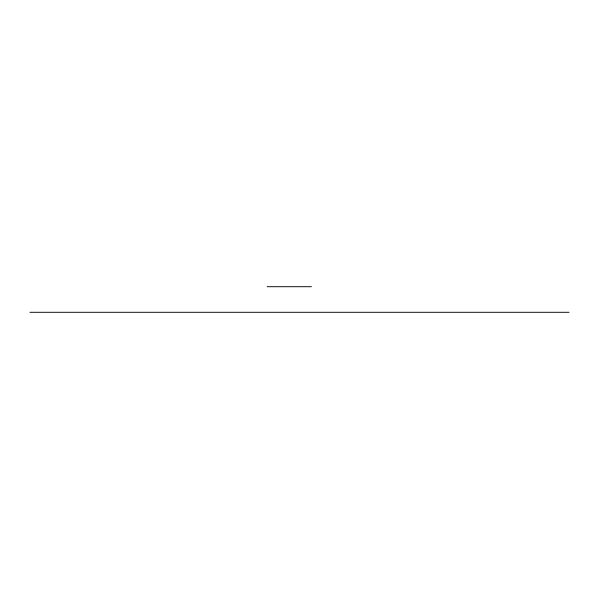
<?xml version="1.0" encoding="UTF-8"?>
<svg xmlns="http://www.w3.org/2000/svg" width="599" height="599" viewBox="0 0 599 599"><rect width="100%" height="100%" fill="white"/><g stroke="black" fill="none" stroke-linecap="round" stroke-linejoin="round"><path stroke-width="0.9" d="M267.154 286.704L311.413 286.704M29.95 312.296L569.05 312.296"/></g></svg>
